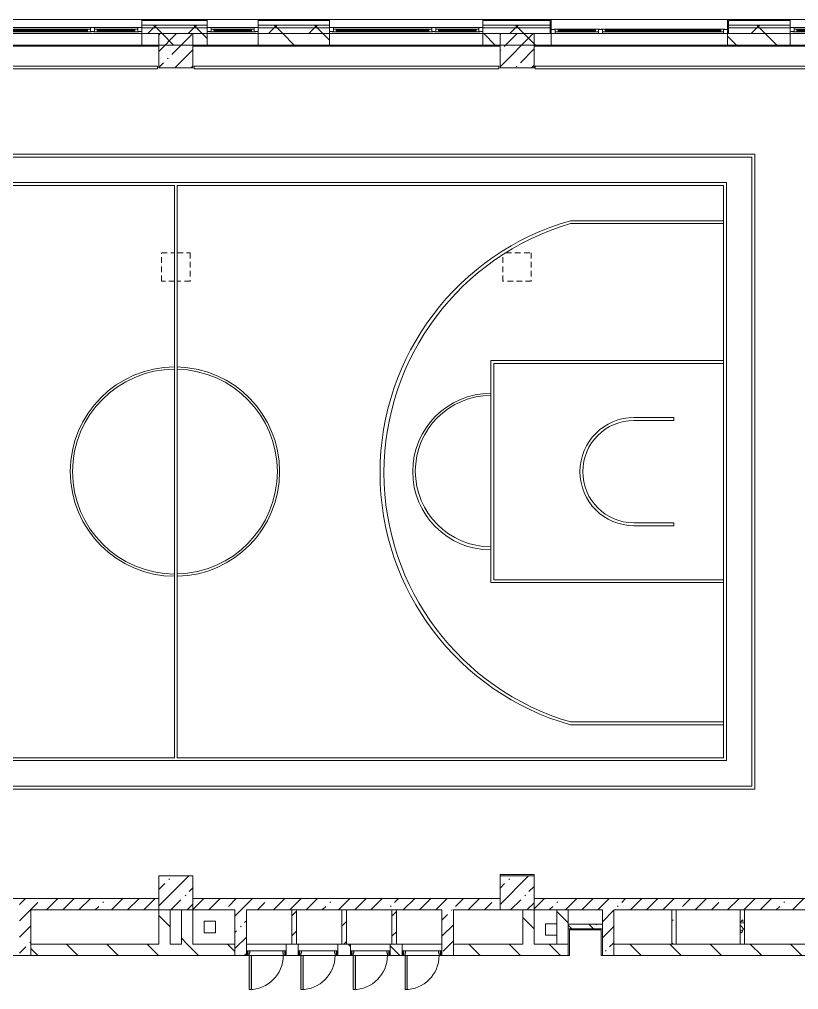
# Model space of a CAD drawing. Header units: millimetres. Extents: x 81037 to 284518, y -8553 to 29000.
# Drawn here: x 209218 to 222918, y 10300 to 27350 of the extents above; entities that cross this region are included whole.
import ezdxf

# ---------------------------------------------------------------- set-up
doc = ezdxf.new("R2010")
doc.units = ezdxf.units.MM
doc.linetypes.add('200_ШТРИХ__ш1_п0_6_', pattern=[160, 100, -60])
for name, color, linetype, lineweight in [('A-DETL-MBND-1', 7, '200_ШТРИХ__ш1_п0_6_', 9), ('A-GLAZ-2', 7, 'Continuous', 5), ('A-WALL', 7, 'Continuous', 9), ('A-WALL-4', 7, 'Continuous', 5), ('I-WALL-6', 7, 'Continuous', 5), ('S-COLS-1', 7, 'Continuous', 5)]:
    doc.layers.add(name, color=color, linetype=linetype, lineweight=lineweight)
for name, color, linetype, lineweight, true_color in [('A-DOOR-4', 7, 'Continuous', 5, 0xe2e2e2), ('A-DOOR-5', 7, 'Continuous', 5, 0xaaaaaa), ('A-DOOR-FRAM-3', 7, 'Continuous', 5, 0xe2e2e2), ('A-DOOR-FRAM-5', 7, 'Continuous', 5, 0xaaaaaa), ('A-FLOR-2', 7, 'Continuous', 5, 0xaaaaaa), ('I-WALL-8', 7, 'Continuous', 5, 0x787878)]:
    doc.layers.add(name, color=color, linetype=linetype, lineweight=lineweight, true_color=true_color)
pattern_1 = [(135, (157507.65, 0), (-353.5534, -353.5534), [])]
pattern_2 = [(45, (157507.65, 0), (-285.1231, 285.1231), []), (45, (157792.77, 0), (-285.1231, 285.1231), [504.031, -100.806, 16.764, -84.042])]
pattern_3 = [(45, (157507.65, 0), (-353.5534, 353.5534), []), (135, (157507.65, 0), (-353.5534, -353.5534), [])]
pattern_4 = [(135, (157507.65, 0), (-377.1708, -377.1708), [533.4, -88.9, 17.78, -88.9]), (135, (157507.65, 376.94), (-377.1708, -377.1708), []), (50, (157507.65, 0), (637.6445, -55.7866), [66.675, -733.425]), (355, (157507.65, 0), (-123.3494, 668.699), [53.34, -586.74]), (100.451, (157560.8, -4.65), (514.299, 612.908), [56.665, -623.315]), (46.184, (157507.65, 177.8), (948.776, -147.15), [100.012, -1100.137]), (96.636, (157586.7, 165.5), (830.909, 865.997), [84.998, -934.973]), (351.184, (157507.7, 177.8), (830.918, 865.988), [80.01, -880.11]), (21, (157596.55, 133.35), (530.6506, -357.9283), [66.675, -733.425]), (326, (157596.55, 133.35), (216.308, 644.6585), [53.34, -586.74]), (71.451, (157640.8, 103.5), (746.9596, 286.7243), [56.665, -623.315]), (37.5, (157507.65, 0), (10.8105, 295.9426), [16.764, -562.864, 16.764, -578.866, -588.962]), (37.5, (157507.65, 0), (10.8105, 295.9426), [-1175.258, 16.764, -572.198]), (7.5, (157507.65, 0), (233.8692, 350.6318), [16.764, -322.834, 16.764, -549.529, -224.472]), (7.5, (157507.65, 0), (233.8692, 350.6318), [-905.891, 16.764, -207.708]), (327.5, (157309.4, 0), (474.5678, -20.0513), [16.764, -205.486, 16.764, -676.656, -920.115]), (327.5, (157309.4, 0), (474.5678, -20.0513), [-915.67, 16.764, -903.351]), (317.5, (157220.5, 0), (518.4522, 88.9934), [16.764, -272.161, 16.764, -443.738, -653.415]), (317.5, (157220.5, 0), (518.4522, 88.9934), [-749.427, 16.764, -636.651])]
pattern_5 = [(45, (157507.65, 0), (-176.7767, 176.7767), [])]
pattern_6 = [(135, (1951.41, 164.685), (-14.14214, -14.14214), []), (225, (1951.41, 164.685), (14.14214, -14.14214), [])]
pattern_7 = [(45, (-171.384, 164.685), (-14.1421, 14.1421), []), (135, (-171.384, 164.685), (-14.1421, -14.1421), [])]

# ---------------------------------------------------------------- blocks, each defined once
blk = doc.blocks.new('BSC_Колонна _Прямоугольная - 600х600-23205375-2_1_3_птичка')
at = {"layer": 'S-COLS-1'}
h = blk.add_hatch(dxfattribs=at)
h.set_pattern_fill('FP_84', color=256, style=0, pattern_type=2)
h.set_pattern_definition([(45, (-54460, -12000), (-285.123, 285.123), []), (45, (-54174.88, -12000), (-285.123, 285.123), [504.031, -100.806, 16.764, -84.042])])
h.paths.add_polyline_path([(-300, -300), (300, -300), (300, 300), (-300, 300)])
for p, q in [((300, 300), (-300, 300)), ((-300, 300), (-300, -300)), ((300, -300), (300, 300)), ((-300, -300), (300, -300))]:
    blk.add_line(p, q, dxfattribs=at)
blk = doc.blocks.new('BSC_Колонна _Прямоугольная - 600х600-V78-2_1_3_птичка')
at = {"layer": 'S-COLS-1'}
h = blk.add_hatch(dxfattribs=at)
h.set_pattern_fill('FP_97', color=256, style=0, pattern_type=2)
h.set_pattern_definition([(45, (-60460, -12000), (-285.1231, 285.1231), []), (45, (-60174.88, -12000), (-285.1231, 285.1231), [504.031, -100.806, 16.764, -84.042])])
h.paths.add_polyline_path([(-300, -300), (300, -300), (300, 300), (-300, 300), (-300, -201)])
for p, q in [((300, 300), (-300, 300)), ((-300, 300), (-300, -300)), ((300, -300), (300, 300)), ((-300, -300), (300, -300))]:
    blk.add_line(p, q, dxfattribs=at)
blk = doc.blocks.new('120_Окно_СКБ_2Ст - 120_Окно_СКБ_2Ст 2700х2500 _мал створка справа_ 2-23206922-2_1_3_птичка')
at = {"layer": 'A-GLAZ-2'}
for p, q in [((-1350, -75), (-1350, -5)), ((-1350, -5), (-1280, -5)), ((1350, -5), (-1350, -5)), ((-1280, -75), (-1350, -75)), ((-1350, -75), (-1300, -75)), ((-1280, -75), (-1300, -75)), ((-1300, -75), (-1300, -85)), ((-1300, -85), (470, -85)), ((470, -85), (-1300, -85)), ((-1280, -5), (-1280, -75)), ((450, -35), (-1280, -35)), ((-1280, -35), (-1280, -75)), ((-1230, -85), (-1230, -35)), ((-1230, -55), (400, -55)), ((400, -65), (-1230, -65)), ((400, -85), (400, -35)), ((450, -75), (450, -5)), ((450, -5), (520, -5)), ((450, -75), (450, -35)), ((520, -75), (450, -75)), ((470, -75), (450, -75)), ((470, -75), (500, -75)), ((470, -85), (470, -75)), ((520, -75), (500, -75)), ((500, -75), (500, -85)), ((500, -85), (1300, -85)), ((1300, -85), (500, -85)), ((520, -5), (520, -75)), ((1280, -35), (520, -35)), ((520, -35), (520, -75)), ((570, -85), (570, -35)), ((570, -55), (1230, -55)), ((1230, -65), (570, -65)), ((1230, -85), (1230, -35)), ((1280, -75), (1280, -5)), ((1280, -5), (1350, -5)), ((1280, -75), (1280, -35)), ((1350, -75), (1280, -75)), ((1300, -75), (1280, -75)), ((1300, -75), (1350, -75)), ((1300, -85), (1300, -75)), ((1350, -5), (1350, -75))]:
    blk.add_line(p, q, dxfattribs=at)
blk = doc.blocks.new('120_Окно_СКБ_2Ст - 120_Окно_СКБ_2Ст 3100х2500 _мал_створка слева_ 2-19089248-2_1_3_птичка')
at = {"layer": 'A-GLAZ-2'}
for p, q in [((-1550, -75), (-1550, -5)), ((-1550, -5), (-1480, -5)), ((1550, -5), (-1550, -5)), ((-1480, -75), (-1550, -75)), ((-1550, -75), (-1500, -75)), ((-1480, -75), (-1500, -75)), ((-1500, -75), (-1500, -85)), ((-1500, -85), (670, -85)), ((670, -85), (-1500, -85)), ((-1480, -5), (-1480, -75)), ((650, -35), (-1480, -35)), ((-1480, -35), (-1480, -75)), ((-1430, -85), (-1430, -35)), ((-1430, -55), (600, -55)), ((600, -65), (-1430, -65)), ((600, -85), (600, -35)), ((650, -75), (650, -5)), ((650, -5), (720, -5)), ((650, -75), (650, -35)), ((720, -75), (650, -75)), ((670, -75), (650, -75)), ((670, -75), (700, -75)), ((670, -85), (670, -75)), ((720, -75), (700, -75)), ((700, -75), (700, -85)), ((700, -85), (1500, -85)), ((1500, -85), (700, -85)), ((720, -5), (720, -75)), ((1480, -35), (720, -35)), ((720, -35), (720, -75)), ((770, -85), (770, -35)), ((770, -55), (1430, -55)), ((1430, -65), (770, -65)), ((1430, -85), (1430, -35)), ((1480, -75), (1480, -5)), ((1480, -5), (1550, -5)), ((1480, -75), (1480, -35)), ((1550, -75), (1480, -75)), ((1500, -75), (1480, -75)), ((1500, -75), (1550, -75)), ((1500, -85), (1500, -75)), ((1550, -5), (1550, -75))]:
    blk.add_line(p, q, dxfattribs=at)
blk = doc.blocks.new('120_Окно_СКБ_2Ст - 120_Окно_СКБ_2Ст 3100х2500 _мал_створка слева_-22274797-2_1_3_птичка')
at = {"layer": 'A-GLAZ-2'}
for p, q in [((-1550, 45), (-1550, 115)), ((-1550, 115), (-1480, 115)), ((1550, 115), (-1550, 115)), ((-1480, 45), (-1550, 45)), ((-1550, 45), (-1500, 45)), ((-1480, 45), (-1500, 45)), ((-1500, 45), (-1500, 35)), ((-1500, 35), (670, 35)), ((670, 35), (-1500, 35)), ((-1480, 115), (-1480, 45)), ((650, 85), (-1480, 85)), ((-1480, 85), (-1480, 45)), ((-1430, 35), (-1430, 85)), ((-1430, 65), (600, 65)), ((600, 55), (-1430, 55)), ((600, 35), (600, 85)), ((650, 45), (650, 115)), ((650, 115), (720, 115)), ((650, 45), (650, 85)), ((720, 45), (650, 45)), ((670, 45), (650, 45)), ((670, 45), (700, 45)), ((670, 35), (670, 45)), ((720, 45), (700, 45)), ((700, 45), (700, 35)), ((700, 35), (1500, 35)), ((1500, 35), (700, 35)), ((720, 115), (720, 45)), ((1480, 85), (720, 85)), ((720, 85), (720, 45)), ((770, 35), (770, 85)), ((770, 65), (1430, 65)), ((1430, 55), (770, 55)), ((1430, 35), (1430, 85)), ((1480, 45), (1480, 115)), ((1480, 115), (1550, 115)), ((1480, 45), (1480, 85)), ((1550, 45), (1480, 45)), ((1500, 45), (1480, 45)), ((1500, 45), (1550, 45)), ((1500, 35), (1500, 45)), ((1550, 115), (1550, 45))]:
    blk.add_line(p, q, dxfattribs=at)
blk = doc.blocks.new('BSC_Колонна _Прямоугольная - 500х500-33455413-2_1_3_птичка')
at = {"layer": 'A-DETL-MBND-1'}
for p, q in [((-250, 250), (-23, 250)), ((-250, -250), (-250, 250)), ((27, 250), (250, 250)), ((250, 250), (250, -250)), ((-23, -250), (-250, -250)), ((250, -250), (27, -250))]:
    blk.add_line(p, q, dxfattribs=at)
blk = doc.blocks.new('120_Окно_СКБ_1Ст - 120_Окно_СКБ_1Ст 900х2500_h_-19906774-2_1_3_птичка')
at = {"layer": 'A-GLAZ-2'}
for p, q in [((-450, -75), (-450, -5)), ((-450, -5), (-380, -5)), ((450, -5), (-450, -5)), ((-380, -75), (-450, -75)), ((-450, -75), (-400, -75)), ((-380, -75), (-400, -75)), ((-400, -75), (-400, -85)), ((-400, -85), (400, -85)), ((400, -85), (-400, -85)), ((-380, -5), (-380, -75)), ((380, -35), (-380, -35)), ((-380, -35), (-380, -75)), ((-330, -85), (-330, -35)), ((-330, -55), (330, -55)), ((330, -65), (-330, -65)), ((330, -85), (330, -35)), ((380, -75), (380, -5)), ((380, -5), (450, -5)), ((380, -75), (380, -35)), ((450, -75), (380, -75)), ((400, -75), (380, -75)), ((400, -75), (450, -75)), ((400, -85), (400, -75)), ((450, -5), (450, -75))]:
    blk.add_line(p, q, dxfattribs=at)
blk = doc.blocks.new('110_Дверь_СКБ_1Ст - д-18 700x2100h_Технический шкаф ЭОМ и СС-V131-2_1_3_птичка')
at = {"layer": 'A-DOOR-4'}
h = blk.add_hatch(color=256, dxfattribs=at)
h.paths.add_polyline_path([(-312.5, 100), (-312.5, 20), (-277.5, 20), (-277.5, 60), (-287.5, 60), (-287.5, 100), (-300.5, 100)])
h.paths.add_polyline_path([(312.5, 100), (312.5, 60), (302.5, 60), (302.5, 20), (337.5, 20), (337.5, 100)])
at = {"layer": 'A-DOOR-5'}
h = blk.add_hatch(dxfattribs=at)
h.set_pattern_fill('FP_26', color=256, style=0, pattern_type=2)
h.set_pattern_definition(pattern_6)
h.paths.add_polyline_path([(362.5, 100), (337.5, 100), (337.5, 20), (362.5, 20)])
at = {"layer": 'A-DOOR-FRAM-3'}
blk.add_hatch(color=256, dxfattribs=at).paths.add_polyline_path([(272.5, 700), (272.5, 100), (312.5, 100), (312.5, 700)])
at = {"layer": 'A-DOOR-FRAM-5'}
h = blk.add_hatch(dxfattribs=at)
h.set_pattern_fill('FP_27', color=256, style=0, pattern_type=2)
h.set_pattern_definition(pattern_7)
h.paths.add_polyline_path([(-312.5, 100), (-337.5, 100), (-337.5, 20), (-312.5, 20)])
at = {"layer": 'A-DOOR-5'}
for p, q in [((312.5, 700), (272.5, 700)), ((272.5, 700), (272.5, 100)), ((312.5, 100), (312.5, 700)), ((272.5, 100), (312.5, 100))]:
    blk.add_line(p, q, dxfattribs=at)
blk.add_arc((312.5, 100), 600, 90, 180, dxfattribs=at)
at = {"layer": 'A-DOOR-FRAM-5'}
for p, q in [((-312.5, 100), (-337.5, 100)), ((-337.5, 100), (-337.5, 20)), ((-337.5, 20), (-312.5, 20)), ((-287.5, 100), (-312.5, 100)), ((-312.5, 100), (-312.5, 20)), ((-312.5, 20), (-312.5, 100)), ((-312.5, 20), (-277.5, 20)), ((-287.5, 60), (-287.5, 100)), ((-287.5, 100), (272.5, 100)), ((-277.5, 60), (-287.5, 60)), ((-277.5, 20), (-277.5, 60)), ((302.5, 20), (-277.5, 20)), ((312.5, 60), (302.5, 60)), ((302.5, 60), (302.5, 20)), ((302.5, 20), (337.5, 20)), ((312.5, 100), (312.5, 60)), ((337.5, 100), (312.5, 100)), ((337.5, 20), (337.5, 100)), ((362.5, 100), (337.5, 100)), ((337.5, 100), (337.5, 20)), ((337.5, 20), (362.5, 20)), ((362.5, 20), (362.5, 100))]:
    blk.add_line(p, q, dxfattribs=at)
blk = doc.blocks.new('110_Дверь_СКБ_1Ст - д-18 700x2100h_Технический шкаф ЭОМ и СС-V132-2_1_3_птичка')
at = {"layer": 'A-DOOR-4'}
h = blk.add_hatch(color=256, dxfattribs=at)
h.paths.add_polyline_path([(312.5, 100), (312.5, 60), (302.5, 60), (302.5, 20), (337.5, 20), (337.5, 100)])
h.paths.add_polyline_path([(-287.5, 100), (-312.5, 100), (-312.5, 20), (-277.5, 20), (-277.5, 60), (-287.5, 60)])
at = {"layer": 'A-DOOR-5'}
h = blk.add_hatch(dxfattribs=at)
h.set_pattern_fill('FP_26', color=256, style=0, pattern_type=2)
h.set_pattern_definition(pattern_6)
h.paths.add_polyline_path([(362.5, 100), (337.5, 100), (337.5, 20), (362.5, 20)])
at = {"layer": 'A-DOOR-FRAM-3'}
blk.add_hatch(color=256, dxfattribs=at).paths.add_polyline_path([(272.5, 700), (272.5, 100), (312.5, 100), (312.5, 700)])
at = {"layer": 'A-DOOR-FRAM-5'}
h = blk.add_hatch(dxfattribs=at)
h.set_pattern_fill('FP_27', color=256, style=0, pattern_type=2)
h.set_pattern_definition(pattern_7)
h.paths.add_polyline_path([(-318, 100), (-337.5, 100), (-337.5, 20), (-312.5, 20), (-312.5, 100)])
at = {"layer": 'A-DOOR-5'}
for p, q in [((312.5, 700), (272.5, 700)), ((272.5, 700), (272.5, 100)), ((312.5, 100), (312.5, 700)), ((272.5, 100), (312.5, 100))]:
    blk.add_line(p, q, dxfattribs=at)
blk.add_arc((312.5, 100), 600, 90, 180, dxfattribs=at)
at = {"layer": 'A-DOOR-FRAM-5'}
for p, q in [((-312.5, 100), (-337.5, 100)), ((-337.5, 100), (-337.5, 20)), ((-337.5, 20), (-312.5, 20)), ((-287.5, 100), (-312.5, 100)), ((-312.5, 100), (-312.5, 20)), ((-312.5, 20), (-312.5, 100)), ((-312.5, 20), (-277.5, 20)), ((-287.5, 60), (-287.5, 100)), ((-287.5, 100), (272.5, 100)), ((-277.5, 60), (-287.5, 60)), ((-277.5, 20), (-277.5, 60)), ((302.5, 20), (-277.5, 20)), ((312.5, 60), (302.5, 60)), ((302.5, 60), (302.5, 20)), ((302.5, 20), (337.5, 20)), ((312.5, 100), (312.5, 60)), ((337.5, 100), (312.5, 100)), ((337.5, 20), (337.5, 100)), ((362.5, 100), (337.5, 100)), ((337.5, 100), (337.5, 20)), ((337.5, 20), (362.5, 20)), ((362.5, 20), (362.5, 100))]:
    blk.add_line(p, q, dxfattribs=at)
blk = doc.blocks.new('BSC_Колонна _Прямоугольная - 500х500-V143-2_1_3_птичка')
at = {"layer": 'A-DETL-MBND-1'}
for p, q in [((-250, -250), (-250, 216)), ((-198, 250), (250, 250)), ((250, 250), (250, -250)), ((250, -250), (-250, -250))]:
    blk.add_line(p, q, dxfattribs=at)

msp = doc.modelspace()

# ---------------------------------------------------------------- hatches: boundary and pattern name
at = {"layer": 'A-WALL-4'}
h = msp.add_hatch(dxfattribs=at)
h.set_pattern_fill('FP_71', color=256, style=0, pattern_type=2)
h.set_pattern_definition(pattern_3)
h.paths.add_polyline_path([(242367.7, 27200), (242367.7, 27250), (237857.7, 27250), (237857.7, 27200), (241696.3, 27200)])
h.paths.add_polyline_path([(234276.1, 27200), (235357.7, 27200), (235357.7, 27250), (233847.7, 27250), (233847.7, 27200)])
h.paths.add_polyline_path([(221687.7, 27200), (222767.7, 27200), (222767.7, 27250), (221687.7, 27250)])
h.paths.add_polyline_path([(225000.9, 27200), (225467.7, 27200), (225464.7, 27250), (223667.7, 27250), (223667.7, 27200), (224073.4, 27200)])
h.paths.add_polyline_path([(226367.7, 27200), (231747.7, 27200), (231747.7, 27250), (226367.7, 27250)])
h.paths.add_polyline_path([(213870.7, 27200), (214667.7, 27200), (214667.7, 27250), (213417.5, 27250), (213417.5, 27200)])
h.paths.add_polyline_path([(212015.6, 27200), (212517.5, 27200), (212517.5, 27250), (211367.8, 27250), (211367.8, 27200)])
h.paths.add_polyline_path([(217367.7, 27200), (218547.7, 27200), (218547.7, 27250), (217367.7, 27250)])
h.paths.add_polyline_path([(207378, 27200), (208267.8, 27200), (208267.8, 27250), (207167.9, 27250), (207167.9, 27200)])
h.paths.add_polyline_path([(206267.9, 27200), (206267.9, 27250), (205014.7, 27250), (205014.7, 27200), (205523, 27200)])
h.paths.add_polyline_path([(201914.7, 27200), (201914.7, 27250), (199517.7, 27250), (199517.7, 27200), (200885.4, 27200)])
h = msp.add_hatch(dxfattribs=at)
h.set_pattern_fill('FP_71', color=256, style=0, pattern_type=2)
h.set_pattern_definition(pattern_3)
h.paths.add_polyline_path([(241707.7, 27100), (242367.7, 27100), (242367.7, 27200), (237857.7, 27200), (237857.7, 27100), (241696.3, 27100)])
h.paths.add_polyline_path([(224073.4, 27100), (225467.7, 27100), (225464.7, 27200), (223667.7, 27200), (223667.7, 27100)])
h.paths.add_polyline_path([(222767.7, 27100), (222767.7, 27200), (221687.7, 27200), (221687.7, 27100), (222462.9, 27100)])
h.paths.add_polyline_path([(235357.7, 27100), (235357.7, 27200), (233847.7, 27200), (233847.7, 27100), (235203.6, 27100)])
h.paths.add_polyline_path([(226367.7, 27100), (231747.7, 27100), (231747.7, 27200), (226367.7, 27200)])
h.paths.add_polyline_path([(218508.3, 27100), (218547.7, 27100), (218547.7, 27200), (217367.7, 27200), (217367.7, 27100), (218262.9, 27100)])
h.paths.add_polyline_path([(211367.8, 27100), (212517.5, 27100), (212517.5, 27200), (211367.8, 27200)])
h.paths.add_polyline_path([(214334.4, 27100), (214667.7, 27100), (214667.7, 27200), (213417.5, 27200), (213417.5, 27100), (213870.7, 27100)])
h.paths.add_polyline_path([(206267.9, 27100), (206267.9, 27200), (205014.7, 27200), (205014.7, 27100), (205523, 27100)])
h.paths.add_polyline_path([(201914.7, 27100), (201914.7, 27200), (199567.7, 27200), (199567.7, 27100), (200885.4, 27100)])
h.paths.add_polyline_path([(207167.9, 27100), (208267.8, 27100), (208267.8, 27200), (207167.9, 27200)])
at = {"layer": 'I-WALL-6'}
h = msp.add_hatch(dxfattribs=at)
h.set_pattern_fill('FP_82', color=256, style=0, pattern_type=2)
h.set_pattern_definition(pattern_1)
h.paths.add_polyline_path([(238913.7, 26900), (241707.7, 26900), (241707.7, 27100), (238657.7, 27100), (238657.7, 26900)])
h.paths.add_polyline_path([(238157.7, 26900), (238157.7, 27100), (237857.7, 27100), (237857.7, 26900), (237986.2, 26900)])
h.paths.add_polyline_path([(227783.5, 26900), (227817.7, 26900), (227817.7, 27100), (226367.7, 27100), (226367.7, 26900), (226856, 26900)])
h.paths.add_polyline_path([(228711, 26900), (231047.7, 26900), (231047.7, 27100), (228317.7, 27100), (228317.7, 26900)])
h.paths.add_polyline_path([(224267.7, 26900), (225467.7, 26900), (225464.7, 27100), (224267.7, 27100)])
h.paths.add_polyline_path([(233847.7, 26900), (234257.7, 26900), (234257.7, 27100), (233847.7, 27100)])
h.paths.add_polyline_path([(235357.7, 26900), (235357.7, 27100), (234757.7, 27100), (234757.7, 26900), (235203.6, 26900)])
h.paths.add_polyline_path([(231747.7, 26900), (231747.7, 27100), (231547.7, 27100), (231547.7, 26900)])
h.paths.add_polyline_path([(213417.5, 26900), (214667.7, 26900), (214667.7, 27100), (213417.5, 27100)])
h.paths.add_polyline_path([(217367.7, 26900), (218567.7, 26900), (218567.7, 27100), (217367.7, 27100)])
h.paths.add_polyline_path([(212015.6, 26900), (212517.5, 26900), (212517.5, 27100), (211367.8, 27100), (211367.8, 26900)])
h.paths.add_polyline_path([(221972.5, 26900), (222767.7, 26900), (222767.7, 27100), (221667.7, 27100), (221667.7, 26900)])
h.paths.add_polyline_path([(207872.5, 26900), (208267.8, 26900), (208267.8, 27100), (207872.5, 27100)])
h = msp.add_hatch(dxfattribs=at)
h.set_pattern_fill('FP_82', color=256, style=0, pattern_type=2)
h.set_pattern_definition(pattern_1)
h.paths.add_polyline_path([(208305.6, 11700), (209217.7, 11700), (209217.7, 11900), (206267.7, 11900), (206267.7, 11700), (207378, 11700)])
h.paths.add_polyline_path([(200267.7, 11700), (202743.4, 11700), (202740.4, 11900), (200267.7, 11900)])
h.paths.add_polyline_path([(204193.4, 11700), (205667.7, 11700), (205667.7, 11900), (204193.4, 11900), (204193.4, 11799.5)])
h = msp.add_hatch(dxfattribs=at)
h.set_pattern_fill('FP_79', color=256, style=0, pattern_type=2)
h.set_pattern_definition(pattern_2)
h.paths.add_polyline_path([(209217.7, 10900), (209417.7, 10900), (209417.7, 11900), (209217.7, 11900), (209217.7, 11100)])
h = msp.add_hatch(dxfattribs=at)
h.set_pattern_fill('FP_79', color=256, style=0, pattern_type=2)
h.set_pattern_definition(pattern_2)
h.paths.add_polyline_path([(211667.7, 11700), (211667.7, 11900), (209417.7, 11900), (209417.7, 11700), (210160.6, 11700)])
h = msp.add_hatch(dxfattribs=at)
h.set_pattern_fill('FP_79', color=256, style=0, pattern_type=2)
h.set_pattern_definition(pattern_2)
h.paths.add_polyline_path([(213207.7, 11700), (217667.7, 11700), (217667.7, 11900), (212267.7, 11900), (212267.7, 11700), (213007.7, 11700)])
h.paths.add_polyline_path([(219435.8, 11700), (223667.7, 11700), (223667.7, 11900), (218267.7, 11900), (218267.7, 11700), (218867.7, 11700)])
h = msp.add_hatch(dxfattribs=at)
h.set_pattern_fill('FP_82', color=256, style=0, pattern_type=2)
h.set_pattern_definition(pattern_1)
h.paths.add_polyline_path([(211867.7, 11100), (211867.7, 11700), (211667.7, 11700), (211667.7, 11100)])
h = msp.add_hatch(dxfattribs=at)
h.set_pattern_fill('FP_82', color=256, style=0, pattern_type=2)
h.set_pattern_definition(pattern_1)
h.paths.add_polyline_path([(212067.7, 11100), (212267.7, 11100), (212267.7, 11700), (212067.7, 11700), (212067.7, 11221)])
h = msp.add_hatch(dxfattribs=at)
h.set_pattern_fill('FP_79', color=256, style=0, pattern_type=2)
h.set_pattern_definition(pattern_2)
h.paths.add_polyline_path([(213007.7, 10900), (213207.7, 10900), (213207.7, 11700), (213007.7, 11700), (213007.7, 10980)])
h = msp.add_hatch(dxfattribs=at)
h.set_pattern_fill('FP_83', color=256, style=0, pattern_type=2)
h.set_pattern_definition(pattern_5)
h.paths.add_polyline_path([(214086.9, 11100), (214086.9, 11700), (214006.9, 11700), (214006.9, 11100)])
h = msp.add_hatch(dxfattribs=at)
h.set_pattern_fill('FP_83', color=256, style=0, pattern_type=2)
h.set_pattern_definition(pattern_5)
h.paths.add_polyline_path([(214966.9, 11100), (214966.9, 11700), (214886.9, 11700), (214886.9, 11100)])
h = msp.add_hatch(dxfattribs=at)
h.set_pattern_fill('FP_83', color=256, style=0, pattern_type=2)
h.set_pattern_definition(pattern_5)
h.paths.add_polyline_path([(215846.9, 11100), (215846.9, 11700), (215766.9, 11700), (215766.9, 11100)])
h = msp.add_hatch(dxfattribs=at)
h.set_pattern_fill('FP_79', color=256, style=0, pattern_type=2)
h.set_pattern_definition(pattern_2)
h.paths.add_polyline_path([(216847.7, 10900), (216847.7, 11700), (216647.7, 11700), (216653.2, 10900)])
h = msp.add_hatch(dxfattribs=at)
h.set_pattern_fill('FP_82', color=256, style=0, pattern_type=2)
h.set_pattern_definition(pattern_1)
h.paths.add_polyline_path([(218267.7, 11100), (218267.7, 11700), (218067.7, 11700), (218067.7, 11100)])
h = msp.add_hatch(dxfattribs=at)
h.set_pattern_fill('FP_82', color=256, style=0, pattern_type=2)
h.set_pattern_definition(pattern_1)
h.paths.add_polyline_path([(218867.7, 11100), (218867.7, 11700), (218667.7, 11700), (218667.7, 11100)])
h = msp.add_hatch(dxfattribs=at)
h.set_pattern_fill('FP_82', color=256, style=0, pattern_type=2)
h.set_pattern_definition(pattern_1)
h.paths.add_polyline_path([(218667.7, 10900), (218867.7, 10900), (218867.7, 11700), (218667.7, 11700), (218667.7, 11100)])
h = msp.add_hatch(dxfattribs=at)
h.set_pattern_fill('FP_79', color=256, style=0, pattern_type=2)
h.set_pattern_definition(pattern_2)
h.paths.add_polyline_path([(219467.7, 10900), (219667.7, 10900), (219667.7, 11700), (219467.7, 11700), (219467.7, 11100)])
h = msp.add_hatch(dxfattribs=at)
h.set_pattern_fill('FP_82', color=256, style=0, pattern_type=2)
h.set_pattern_definition(pattern_1)
h.paths.add_polyline_path([(218667.7, 10900), (218667.7, 11100), (216847.7, 11100), (216847.7, 10900), (217580.8, 10900)])
h.paths.add_polyline_path([(212015.6, 10900), (213007.7, 10900), (213007.7, 11100), (209417.7, 11100), (209417.7, 10900), (210160.6, 10900)])
h.paths.add_polyline_path([(213907.7, 10900), (214117.7, 10900), (214117.7, 11100), (213907.7, 11100), (213907.7, 10980)])
h.paths.add_polyline_path([(215737.7, 10900), (215947.7, 10900), (215947.7, 11100), (215737.7, 11100), (215737.7, 10980)])
h.paths.add_polyline_path([(215037.7, 10900), (215037.7, 11100), (214817.7, 11100), (214817.7, 10900)])
h.paths.add_polyline_path([(204768.4, 10900), (209217.7, 10900), (209217.7, 11100), (204768.4, 11100)])
h = msp.add_hatch(dxfattribs=at)
h.set_pattern_fill('FP_82', color=256, style=0, pattern_type=2)
h.set_pattern_definition(pattern_1)
h.paths.add_polyline_path([(224067.7, 10900), (224067.7, 11100), (219667.7, 11100), (219667.7, 10900), (221290.8, 10900)])
at = {"layer": 'I-WALL-8'}
h = msp.add_hatch(dxfattribs=at)
h.set_pattern_fill('FP_86', color=256, style=0, pattern_type=2)
h.set_pattern_definition(pattern_4)
h.paths.add_polyline_path([(220767.7, 11100), (220767.7, 11700), (220687.7, 11700), (220687.7, 11100)])
h = msp.add_hatch(dxfattribs=at)
h.set_pattern_fill('FP_86', color=256, style=0, pattern_type=2)
h.set_pattern_definition(pattern_4)
h.paths.add_polyline_path([(221967.7, 11100), (221967.7, 11700), (221887.7, 11700), (221887.7, 11100)])
h = msp.add_hatch(dxfattribs=at)
h.set_pattern_fill('FP_86', color=256, style=0, pattern_type=2)
h.set_pattern_definition(pattern_4)
h.paths.add_polyline_path([(219467.7, 11370), (219467.7, 11450), (218867.7, 11450), (218867.7, 11370), (219435.8, 11370)])
at = {"layer": 'S-COLS-1'}
h = msp.add_hatch(dxfattribs=at)
h.set_pattern_fill('FP_79', color=256, style=0, pattern_type=2)
h.set_pattern_definition(pattern_2)
h.paths.add_polyline_path([(212267.7, 26500), (212267.7, 27100), (211667.7, 27100), (211667.7, 26500), (212015.6, 26500)])
h = msp.add_hatch(dxfattribs=at)
h.set_pattern_fill('FP_79', color=256, style=0, pattern_type=2)
h.set_pattern_definition(pattern_2)
h.paths.add_polyline_path([(218267.7, 26500), (218267.7, 27100), (217667.7, 27100), (217667.7, 26500)])

# ---------------------------------------------------------------- linework, layer by layer
at = {"layer": 'A-FLOR-2'}
for p, q in [((222147.7, 24981.3), (201791.3, 24981.3)), ((201841.3, 24931.3), (222097.7, 24931.3)), ((222097.7, 24931.3), (222097.7, 13874.4)), ((222147.7, 13824.4), (222147.7, 24981.3)), ((221647.7, 24481.3), (202291.3, 24481.3)), ((202341.3, 24431.3), (211944.5, 24431.3)), ((211944.5, 24431.3), (211944.5, 14374.4)), ((211994.5, 14374.4), (211994.5, 24431.3)), ((211994.5, 24431.3), (221597.7, 24431.3)), ((221597.7, 24431.3), (221597.7, 14374.4)), ((221647.7, 14324.4), (221647.7, 24481.3)), ((221597.7, 23812.8), (218908, 23812.8)), ((218908, 23762.8), (221597.7, 23762.8)), ((217508, 21352.8), (217508, 17452.8)), ((221597.7, 21352.8), (217508, 21352.8)), ((217558, 17502.8), (217558, 21302.8)), ((217558, 21302.8), (221597.7, 21302.8)), ((220722.7, 20352.8), (220022.7, 20352.8)), ((220022.7, 20302.8), (220722.7, 20302.8)), ((220722.7, 20302.8), (220722.7, 20352.8)), ((220722.7, 18502.8), (220022.7, 18502.8)), ((220022.7, 18452.8), (220722.7, 18452.8)), ((220722.7, 18452.8), (220722.7, 18502.8)), ((217508, 17452.8), (221597.7, 17452.8)), ((221597.7, 17502.8), (217558, 17502.8)), ((221597.7, 15002.8), (218908, 15002.8)), ((218908, 14952.8), (221597.7, 14952.8)), ((202291.3, 14324.4), (221647.7, 14324.4)), ((211944.5, 14374.4), (202341.3, 14374.4)), ((221597.7, 14374.4), (211994.5, 14374.4)), ((201791.3, 13824.4), (222147.7, 13824.4)), ((222097.7, 13874.4), (201841.3, 13874.4)), ((217667.7, 12300), (217667.7, 12320)), ((217667.7, 12320), (218267.7, 12320)), ((218267.7, 12320), (218267.7, 12300)), ((212467.7, 11500), (212667.7, 11500)), ((212467.7, 11300), (212467.7, 11500)), ((212667.7, 11500), (212667.7, 11300)), ((218467.7, 11457), (218667.7, 11457)), ((218467.7, 11257), (218467.7, 11457)), ((212667.7, 11300), (212467.7, 11300)), ((218667.7, 11257), (218467.7, 11257)), ((219446.7, 11350), (218887.7, 11350)), ((218887.7, 11350), (218887.7, 10900)), ((219446.7, 10900), (219446.7, 11350)), ((218887.7, 10900), (218867.7, 10900)), ((219467.7, 10900), (219446.7, 10900))]:
    msp.add_line(p, q, dxfattribs=at)
for centre, radius, start, end in [((220162.6, 19382.8), 4604.2, 105.81331, 254.18669), ((220192.2, 19382.8), 4564.4, 106.34112, 253.65888), ((211952.8, 19403.3), 1840, 90.26005, 180), ((211952.8, 19403.3), 1800, 90.26583, 180), ((211952.8, 19403.3), 1840, 0, 88.70133), ((211952.8, 19403.3), 1800, 0, 88.67247), ((217508, 19402.8), 1375, 90, 270), ((217508, 19411.7), 1330, 90, 270), ((220022.7, 19402.8), 950, 90, 270), ((220022.7, 19402.8), 900, 90, 270), ((211952.8, 19403.3), 1840, 180, 269.73995), ((211952.8, 19403.3), 1800, 180, 269.73417), ((211952.8, 19403.3), 1800, 271.32753, 360), ((211952.8, 19403.3), 1840, 271.29867, 360)]:
    msp.add_arc(centre, radius, start, end, dxfattribs=at)
at = {"layer": 'A-WALL'}
for p, q in [((212517.5, 27330), (211367.8, 27330)), ((214667.7, 27330), (213417.5, 27330)), ((218547.7, 27330), (217367.7, 27330)), ((218547.7, 27100), (218547.7, 27330)), ((221687.7, 27330), (221687.7, 27100)), ((222767.7, 27330), (221687.7, 27330)), ((212517.5, 27250), (211367.8, 27250)), ((212517.5, 27200), (211367.8, 27200)), ((214667.7, 27250), (213417.5, 27250)), ((214667.7, 27200), (213417.5, 27200)), ((218547.7, 27250), (217367.7, 27250)), ((218547.7, 27200), (217367.7, 27200)), ((222767.7, 27250), (221687.7, 27250)), ((222767.7, 27200), (221687.7, 27200)), ((212517.5, 27100), (211367.8, 27100)), ((214667.7, 27100), (213417.5, 27100)), ((218567.7, 27100), (217367.7, 27100)), ((222767.7, 27100), (221667.7, 27100)), ((214086.9, 11700), (214006.9, 11700)), ((214966.9, 11700), (214886.9, 11700)), ((215846.9, 11700), (215766.9, 11700)), ((218867.7, 11700), (218667.7, 11700)), ((220767.7, 11700), (220687.7, 11700)), ((221967.7, 11700), (221887.7, 11700)), ((218867.7, 11370), (218867.7, 11450)), ((219467.7, 11370), (219467.7, 11450)), ((209417.7, 10900), (209417.7, 11100)), ((213007.7, 10900), (213007.7, 11100)), ((214006.9, 11100), (214086.9, 11100)), ((214886.9, 11100), (214966.9, 11100)), ((215766.9, 11100), (215846.9, 11100)), ((216847.7, 10900), (216847.7, 11100)), ((219667.7, 10900), (219667.7, 11100)), ((220687.7, 11100), (220767.7, 11100)), ((221887.7, 11100), (221967.7, 11100))]:
    msp.add_line(p, q, dxfattribs=at)
at = {"layer": 'A-WALL-4'}
for p, q in [((199417.7, 27350), (214667.7, 27350)), ((211367.8, 27350), (211367.8, 27100)), ((212517.5, 27100), (212517.5, 27350)), ((213417.5, 27350), (213417.5, 27100)), ((214667.7, 27100), (214667.7, 27350)), ((250817.7, 27350), (214667.7, 27350)), ((217367.7, 27350), (217367.7, 27100)), ((218567.7, 27100), (218567.7, 27350)), ((221667.7, 27350), (221667.7, 27100)), ((222767.7, 27100), (222767.7, 27350))]:
    msp.add_line(p, q, dxfattribs=at)
at = {"layer": 'I-WALL-6'}
for p, q in [((208267.8, 27100), (211367.8, 27100)), ((211367.8, 27100), (211367.8, 26900)), ((212517.5, 26900), (212517.5, 27100)), ((212517.5, 27100), (213417.5, 27100)), ((213417.5, 27100), (213417.5, 26900)), ((214667.7, 26900), (214667.7, 27100)), ((214667.7, 27100), (217367.7, 27100)), ((217367.7, 27100), (217367.7, 26900)), ((218567.7, 26900), (218567.7, 27100)), ((218567.7, 27100), (221667.7, 27100)), ((221667.7, 27100), (221667.7, 26900)), ((222767.7, 26900), (222767.7, 27100)), ((222767.7, 27100), (223647.7, 27100)), ((211667.7, 26880), (206267.7, 26880)), ((223667.7, 26900), (207872.5, 26900)), ((217667.7, 26880), (212267.7, 26880)), ((223647.7, 26880), (218267.7, 26880)), ((206288.9, 26529), (211646.7, 26529)), ((211646.7, 26479), (206288.9, 26479)), ((211646.7, 26479), (211646.7, 26529)), ((212287.7, 26529), (217647.7, 26529)), ((212287.7, 26529), (212287.7, 26479)), ((217647.7, 26479), (212287.7, 26479)), ((217647.7, 26479), (217647.7, 26529)), ((218288.7, 26529), (223667.7, 26529)), ((218288.7, 26529), (218288.7, 26479)), ((223668.2, 26479), (218288.7, 26479)), ((211667.7, 11900), (206267.7, 11900)), ((217667.7, 11900), (212267.7, 11900)), ((223667.7, 11900), (218267.7, 11900)), ((209417.7, 11100), (209417.7, 11700)), ((209417.7, 11700), (211667.7, 11700)), ((211667.7, 11700), (211667.7, 11100)), ((211867.7, 11100), (211867.7, 11700)), ((212067.7, 11700), (212067.7, 11100)), ((212267.7, 11100), (212267.7, 11700)), ((212267.7, 11700), (213007.7, 11700)), ((213007.7, 11700), (213007.7, 11100)), ((213207.7, 10980), (213207.7, 11700)), ((213207.7, 11700), (214006.9, 11700)), ((214006.9, 11700), (214006.9, 11100)), ((214086.9, 11100), (214086.9, 11700)), ((214086.9, 11700), (214886.9, 11700)), ((214886.9, 11700), (214886.9, 11100)), ((214966.9, 11100), (214966.9, 11700)), ((214966.9, 11700), (215766.9, 11700)), ((215766.9, 11700), (215766.9, 11100)), ((215846.9, 11100), (215846.9, 11700)), ((215846.9, 11700), (216647.7, 11700)), ((216647.7, 11700), (216647.7, 10980)), ((216847.7, 11100), (216847.7, 11700)), ((216847.7, 11700), (217667.7, 11700)), ((218067.7, 11700), (218067.7, 11100)), ((218267.7, 11100), (218267.7, 11700)), ((218267.7, 11700), (218667.7, 11700)), ((218667.7, 11700), (218667.7, 11100)), ((218867.7, 11450), (218867.7, 11700)), ((218867.7, 11700), (219467.7, 11700)), ((219467.7, 11700), (219467.7, 11450)), ((219667.7, 11100), (219667.7, 11700)), ((219667.7, 11700), (220687.7, 11700)), ((220687.7, 11700), (220687.7, 11100)), ((220767.7, 11100), (220767.7, 11700)), ((220767.7, 11700), (221887.7, 11700)), ((221887.7, 11700), (221887.7, 11100)), ((221967.7, 11100), (221967.7, 11700)), ((221967.7, 11700), (223667.7, 11700)), ((219467.7, 11450), (218867.7, 11450)), ((218867.7, 11100), (218867.7, 11370)), ((218867.7, 11370), (219467.7, 11370)), ((219467.7, 11370), (219467.7, 10900)), ((211667.7, 11100), (209417.7, 11100)), ((212067.7, 11100), (211867.7, 11100)), ((213007.7, 11100), (212267.7, 11100)), ((213207.7, 11100), (214006.9, 11100)), ((213907.7, 11100), (213907.7, 10980)), ((214086.9, 11100), (214886.9, 11100)), ((214117.7, 10980), (214117.7, 11100)), ((214817.7, 11100), (214817.7, 10980)), ((214966.9, 11100), (215766.9, 11100)), ((215037.7, 10980), (215037.7, 11100)), ((215737.7, 11100), (215737.7, 10980)), ((215846.9, 11100), (216647.7, 11100)), ((215947.7, 10980), (215947.7, 11100)), ((218067.7, 11100), (216847.7, 11100)), ((218867.7, 11100), (218267.7, 11100)), ((218867.7, 10900), (218867.7, 11100)), ((220687.7, 11100), (219667.7, 11100)), ((221887.7, 11100), (220767.7, 11100)), ((224067.7, 11100), (221967.7, 11100)), ((204768.4, 10900), (213207.7, 10900)), ((213907.7, 10900), (214117.7, 10900)), ((214817.7, 10900), (215037.7, 10900)), ((215737.7, 10900), (215947.7, 10900)), ((216647.7, 10900), (218867.7, 10900)), ((219467.7, 10900), (224267.7, 10900))]:
    msp.add_line(p, q, dxfattribs=at)
at = {"layer": 'S-COLS-1'}
for p, q in [((212267.7, 27100), (211667.7, 27100)), ((211667.7, 27100), (211667.7, 26500)), ((212267.7, 26500), (212267.7, 27100)), ((218267.7, 27100), (217667.7, 27100)), ((217667.7, 27100), (217667.7, 26500)), ((218267.7, 26500), (218267.7, 27100)), ((211667.7, 26500), (212267.7, 26500)), ((217667.7, 26500), (218267.7, 26500))]:
    msp.add_line(p, q, dxfattribs=at)

# ---------------------------------------------------------------- block references
at = {"layer": 'A-DETL-MBND-1'}
for name, p in [('BSC_Колонна _Прямоугольная - 500х500-33455413-2_1_3_птичка', (211967.7, 23000)), ('BSC_Колонна _Прямоугольная - 500х500-V143-2_1_3_птичка', (217967.7, 23000))]:
    msp.add_blockref(name, p, dxfattribs=at)
at = {"layer": 'A-DOOR-5', "rotation": 180}
for name, p in [('110_Дверь_СКБ_1Ст - д-18 700x2100h_Технический шкаф ЭОМ и СС-V131-2_1_3_птичка', (213570.2, 11000)), ('110_Дверь_СКБ_1Ст - д-18 700x2100h_Технический шкаф ЭОМ и СС-V132-2_1_3_птичка', (214480.2, 11000)), ('110_Дверь_СКБ_1Ст - д-18 700x2100h_Технический шкаф ЭОМ и СС-V132-2_1_3_птичка', (215400.2, 11000)), ('110_Дверь_СКБ_1Ст - д-18 700x2100h_Технический шкаф ЭОМ и СС-V132-2_1_3_птичка', (216310.2, 11000))]:
    msp.add_blockref(name, p, dxfattribs=at)
at = {"layer": 'A-GLAZ-2'}
for name, p in [('120_Окно_СКБ_2Ст - 120_Окно_СКБ_2Ст 3100х2500 _мал_створка слева_ 2-19089248-2_1_3_птичка', (209817.8, 27215)), ('120_Окно_СКБ_1Ст - 120_Окно_СКБ_1Ст 900х2500_h_-19906774-2_1_3_птичка', (212967.5, 27215)), ('120_Окно_СКБ_2Ст - 120_Окно_СКБ_2Ст 2700х2500 _мал створка справа_ 2-23206922-2_1_3_птичка', (216017.7, 27215)), ('120_Окно_СКБ_1Ст - 120_Окно_СКБ_1Ст 900х2500_h_-19906774-2_1_3_птичка', (223217.7, 27215))]:
    msp.add_blockref(name, p, dxfattribs=at)
at = {"layer": 'A-GLAZ-2', "rotation": 180}
msp.add_blockref('120_Окно_СКБ_2Ст - 120_Окно_СКБ_2Ст 3100х2500 _мал_створка слева_-22274797-2_1_3_птичка', (220117.7, 27215), dxfattribs=at)
at = {"layer": 'S-COLS-1'}
for name, p in [('BSC_Колонна _Прямоугольная - 600х600-23205375-2_1_3_птичка', (211967.7, 12000)), ('BSC_Колонна _Прямоугольная - 600х600-V78-2_1_3_птичка', (217967.7, 12000))]:
    msp.add_blockref(name, p, dxfattribs=at)

doc.saveas('drawing.dxf')
